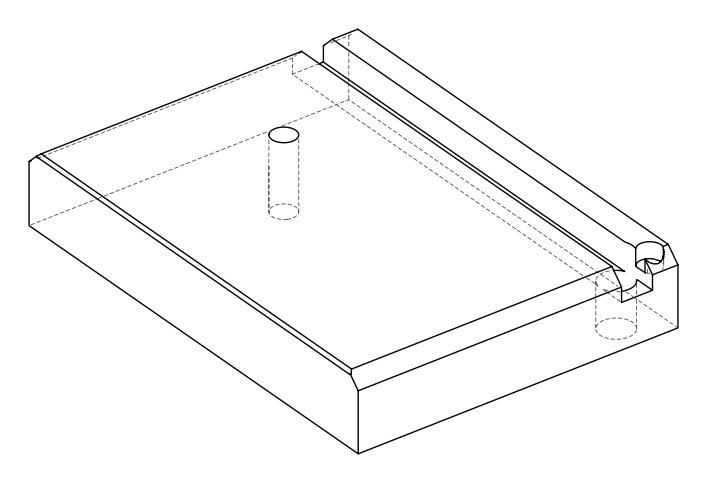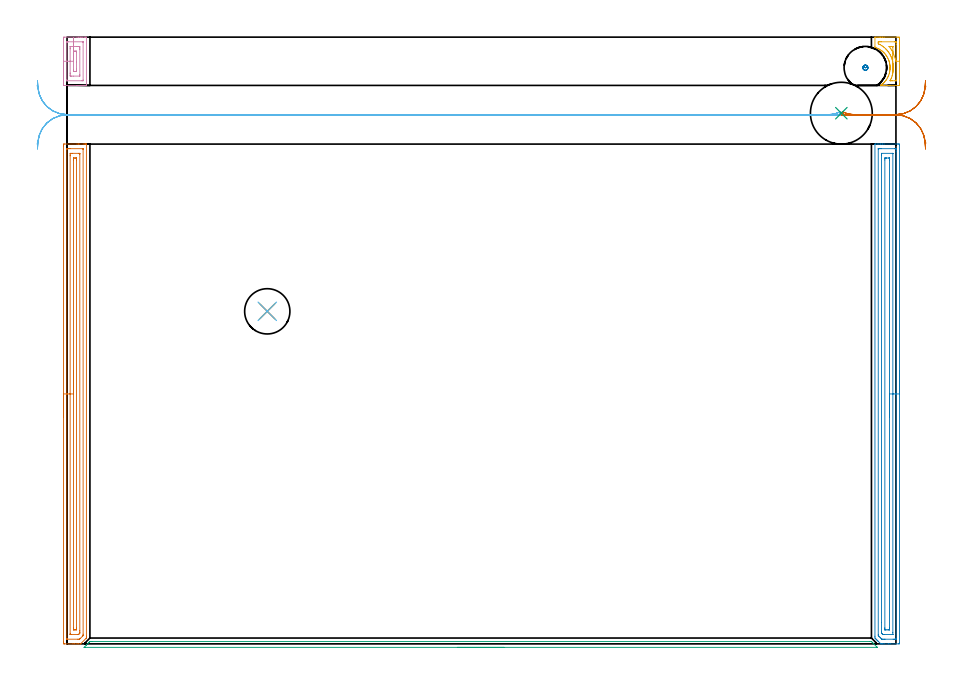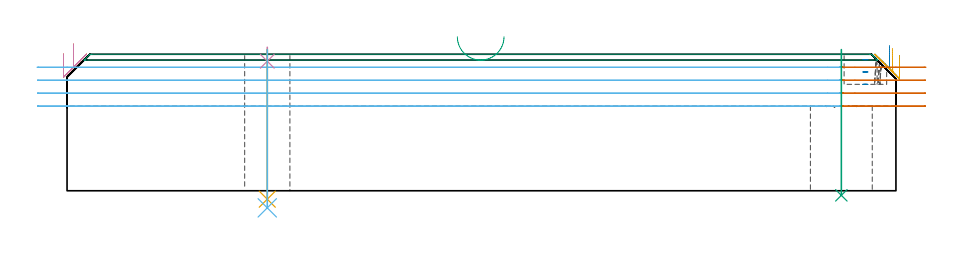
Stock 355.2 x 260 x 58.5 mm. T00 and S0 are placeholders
(PLAN: 12 operations, 6 tool changes, 26 min)
(1 AREA_MILL | FG_CHAMFER_SURFACE | UGT0205_001 | 7.05 min | 10567 mm3)
(2 AREA_MILL_1 | FG_CHAMFER_SURFACE_1 | UGT0205_001 | 7.08 min | 12140 mm3)
(3 AREA_MILL_2 | FG_CHAMFER_SURFACE_2 | UGT0205_001 | 2.86 min | 1052 mm3)
(4 AREA_MILL_3 | FG_CHAMFER_SURFACE_3 | UGT0205_001 | 0.87 min | 1274 mm3)
(5 AREA_MILL_4 | FG_CHAMFER_SURFACE_4 | UGT0205_001 | 0.7 min | 1475 mm3)
(6 MILL_RECTANGULAR_SLOT | SLOT_RECTANGULAR | UGT0201_107 | Follow Part, ap 6.25, ae 75% | 5.72 min | 190151 mm3)
(7 MILL_RECTANGULAR_SLOT_1 | SLOT_RECTANGULAR_1 | UGT0201_107 | Follow Part, ap 6.25, ae 75% | 0.79 min | 6830 mm3)
(8 MILL_BLIND_HOLE_FROM_SOLID_MATERIAL | STEP1POCKET | UGT0201_008 | Spiral | 0.13 min | 2994 mm3)
(9 INDEXABLE_INSERT_DRILL_THROUGH_HOLE_FROM_SOLID | STEP1HOLE | NXT0302_024 | 0.25 min | 20023 mm3)
(10 SPOT_DRILL | STEP1HOLE_1 | NXT0321_9005460120000 | 0.05 min | 186 mm3)
(11 DRILL_THROUGH_HOLE_INTO_CENTER | STEP1HOLE_1 | NXT0301_087 | 0.26 min | 5969 mm3)
(12 DRILL_TO_ENLARGE_THROUGH_HOLE | STEP1HOLE_1 | UGT0301_261 | 0.27 min | 11109 mm3)
(TOOL UGT0205_001 | Chamfer Mill 20 x 3 x 45 deg. | D20 FL50 Z2)
(TOOL UGT0201_107 | End Mill 25 mm | D25 FL25 Z2)
(TOOL UGT0201_008 | End Mill 16 mm | D16 FL32 Z4)
(TOOL NXT0302_024 | Index. Insert Drill 26.5mm [880-D2650L32-03] | D26.5 PA176 FL80 Z2)
(TOOL NXT0321_9005460120000 | NC Spot Drill, 142deg, 12mm, Carbide, Uncoated | D12 PA142 FL30 Z2)
(TOOL NXT0301_087 | Carbide Drill 11.6mm [860.1-1160-058A1-MM 2214] | D11.6 PA140 FL72 Z2)
(TOOL UGT0301_261 | Twist Drill 19.4 mm | D19.4 PA118 FL140 Z2)
(OP 1 AREA_MILL)
G17 G21 G94 G90
T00 M6
G54
G17 G0 G90 X-1.5 Y97.1 S1061 M3
G43 Z68.5 H0
Z58.7
G94 G1 Y97.138 Z57.828 F250.
Y97.252 Z56.964
Y97.441 Z56.112
Y97.703 Z55.28
Y98.037 Z54.474
Y98.44 Z53.7
Y98.908 Z52.964
Y99.44 Z52.272
Y100.029 Z51.629
Y100.672 Z51.04
Y101.364 Z50.508
Y102.1 Z50.04
Y102.874 Z49.637
Y103.68 Z49.303
Y104.512 Z49.041
Y105.364 Z48.852
Y106.228 Z48.738
Y107.1 Z48.7
Y213.205
X-1.499 Y213.611 Z48.701
X-1.494 Y214.091 Z48.703
X-1.491 Y214.191 Z48.706
X-1.018 Y214.2 Z49.179
X4.284 Z54.478
X4.882 Z55.08
X5.167 Z55.364
X6.934 Z57.129
X7.504 Z57.703
X7.818 Z58.017
X7.99 Z58.189
X8.288 Y214.193 Z58.479
X8.297 Y214.191 Z58.488
X8.3 Y214.056 Z58.5
Y3.263
X8.302 Y2.512 Z58.497
X8.299 Y2.502 Z58.495
X8.296 Y2.494 Z58.492
X8.264 Y2.463 Z58.462
X8.173 Y2.372 Z58.371
X5.945 Y0.144 Z56.142
X5.836 Y0.035 Z56.033
X5.799 Y0.01 Z55.996
X5.766 Y0. Z55.963
X4.854 Z55.053
X4.284 Z54.479
X3.115 Z53.312
X2.516 Z52.71
X-1.018 Y0.001 Z49.178
X-1.245 Y0.003 Z48.951
X-1.491 Y0.009 Z48.705
X-1.494 Y0.109 Z48.703
X-1.499 Y0.589 Z48.701
X-1.5 Y1.075 Z48.7
Y107.1
X-0.086 Z50.114
Y211.828
X-0.084 Y212.038 Z50.116
X-0.081 Y212.143 Z50.119
X-0.079 Y212.187 Z50.121
X0.012 Y212.19 Z50.212
X0.382 Y212.198 Z50.582
X0.749 Y212.2 Z50.949
X1.264 Z51.464
X6.566 Y212.199 Z56.766
X6.775 Y212.196 Z56.975
X6.868 Y212.191 Z57.068
X6.879 Y212.188 Z57.079
X6.881 Y212.175 Z57.081
X6.884 Y212.133 Z57.084
X6.885 Y212.048 Z57.085
X6.886 Y211.877 Z57.086
X6.885 Y4.155 Z57.085
X6.879 Y3.734 Z57.079
X6.872 Y3.533 Z57.072
X6.771 Y3.428 Z56.971
X6.612 Y3.263 Z56.812
X5.721 Y2.372 Z55.921
X5.44 Y2.097 Z55.64
X5.349 Y2.011 Z55.549
X5.167 Y2.007 Z55.367
X4.651 Y2.001 Z54.851
X0.234 Z50.434
X0.025 Y2.004 Z50.225
X-0.068 Y2.009 Z50.132
X-0.079 Y2.012 Z50.121
X-0.081 Y2.025 Z50.119
X-0.084 Y2.067 Z50.116
X-0.085 Y2.152 Z50.115
X-0.086 Y2.323 Z50.114
Y107.1
X1.328 Z51.528
X1.329 Y209.154 Z51.529
Y209.46
X1.334 Y210.045 Z51.534
X1.336 Y210.189 Z51.536
X1.483 Y210.197 Z51.683
X1.633 Y210.198 Z51.833
X2.363 Y210.2 Z52.563
X5.014 Z55.214
X5.167 Y210.199 Z55.367
X5.32 Y210.197 Z55.52
X5.422 Y210.193 Z55.622
X5.457 Y210.19 Z55.657
X5.465 Y210.18 Z55.665
X5.467 Y210.147 Z55.667
X5.469 Y210.045 Z55.669
X5.471 Y209.739 Z55.671
Y5.63
X5.47 Y5.046 Z55.67
X5.468 Y4.742 Z55.668
X5.464 Y4.638 Z55.664
X5.459 Y4.57 Z55.659
X5.111 Y4.211 Z55.311
X5.053 Y4.155 Z55.253
X4.894 Y4.01 Z55.094
X4.59 Y4.003 Z54.79
X4.436 Y4.001 Z54.636
X1.633 Y4. Z51.833
X1.48 Y4.002 Z51.68
X1.378 Y4.007 Z51.578
X1.343 Y4.01 Z51.543
X1.335 Y4.02 Z51.535
X1.333 Y4.053 Z51.533
X1.331 Y4.155 Z51.531
X1.329 Y4.461 Z51.529
X1.328 Y107.1 Z51.528
X2.743 Z52.943
Y207.372
X2.744 Y208.033 Z52.944
X2.747 Y208.129 Z52.947
X2.749 Y208.179 Z52.949
X2.785 Y208.19 Z52.985
X2.989 Y208.195 Z53.189
X3.4 Y208.2 Z53.6
X3.462 Z53.662
X3.828 Y208.197 Z54.028
X4.01 Y208.193 Z54.21
X4.05 Y208.19 Z54.25
X4.053 Y208.16 Z54.253
X4.055 Y208.106 Z54.255
X4.057 Y207.6 Z54.257
Y207.372
Y6.828
X4.056 Y6.167 Z54.256
X4.053 Y6.071 Z54.253
X4.051 Y6.021 Z54.251
X4.015 Y6.01 Z54.215
X3.811 Y6.005 Z54.011
X3.4 Y6. Z53.6
X3.338 Z53.538
X2.972 Y6.003 Z53.172
X2.79 Y6.007 Z52.99
X2.75 Y6.01 Z52.95
X2.747 Y6.04 Z52.947
X2.745 Y6.094 Z52.945
X2.743 Y6.6 Z52.943
Y6.828
Y107.1
Y107.972 Z52.981
Y108.836 Z53.095
Y109.688 Z53.283
Y110.52 Z53.546
Y111.326 Z53.88
Y112.1 Z54.282
Y112.836 Z54.751
Y113.528 Z55.282
Y114.171 Z55.872
Y114.76 Z56.515
Y115.292 Z57.207
Y115.76 Z57.943
Y116.163 Z58.716
Y116.497 Z59.522
Y116.759 Z60.354
Y116.948 Z61.206
Y117.062 Z62.071
Y117.1 Z62.943
G0 Z68.5
M5
M2
(OP 2 AREA_MILL_1)
G17 G21 G94 G90
T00 M6
G54
G17 G0 G90 X356.7 Y117.1 S1061 M3
G43 Z68.5 H0
Z58.
G94 G1 Y117.062 Z57.128 F250.
Y116.948 Z56.264
Y116.759 Z55.412
Y116.497 Z54.58
Y116.163 Z53.774
Y115.76 Z53.
Y115.291 Z52.264
Y114.76 Z51.572
Y114.171 Z50.929
Y113.528 Z50.34
Y112.836 Z49.809
Y112.1 Z49.34
Y111.326 Z48.937
Y110.52 Z48.603
Y109.688 Z48.341
Y108.836 Z48.152
Y107.972 Z48.038
Y107.1 Z48.
X356.699 Y0.589 Z48.001
X356.696 Y0.172 Z48.002
X356.691 Y0.01 Z48.006
X356.284 Y0. Z48.413
X352.768 Z51.926
X352.173 Z52.524
X351.889 Z52.807
X350.132 Z54.563
X349.565 Z55.134
X349.253 Z55.446
X349.018 Z55.681
X348.689 Y0.01 Z56.004
X348.637 Y0.061 Z56.058
X348.555 Y0.144 Z56.143
X347.664 Y1.035 Z57.034
X347.495 Y1.202 Z57.2
X347.33 Y1.368 Z57.367
X347.218 Y1.481 Z57.48
X347.055 Y1.642 Z57.639
X346.897 Y1.802 Z57.801
X346.773 Y1.926 Z57.925
X346.616 Y2.082 Z58.079
X346.476 Y2.223 Z58.222
X346.328 Y2.372 Z58.37
X346.205 Y2.496 Z58.491
X346.2 Y3.263 Z58.5
Y214.056
X346.206 Y214.19 Z58.493
X346.468 Y214.2 Z58.231
X347.183 Z57.516
X347.807 Z56.892
X348.374 Z56.322
X348.657 Z56.04
X349.253 Z55.444
X349.536 Z55.161
X350.132 Z54.563
X355.986 Z48.711
X356.284 Y214.197 Z48.413
X356.691 Y214.19 Z48.006
X356.696 Y214.028 Z48.002
X356.699 Y213.611 Z48.001
X356.7 Y107.1 Z48.
X355.286 Z49.414
X355.285 Y2.179 Z49.415
X355.284 Y2.083 Z49.416
X355.282 Y2.036 Z49.418
X355.28 Y2.019 Z49.42
X355.259 Y2.01 Z49.441
X354.891 Y2.002 Z49.809
X354.526 Y2.001 Z50.174
X354.014 Y2. Z50.686
X350.498 Z54.202
X350.132 Y2.001 Z54.568
X349.617 Y2.003 Z55.083
X349.253 Y2.01 Z55.447
X349.138 Y2.024 Z55.562
X349.019 Y2.138 Z55.681
X348.779 Y2.372 Z55.921
X348.374 Y2.777 Z56.326
X347.89 Y3.263 Z56.81
X347.725 Y3.437 Z56.975
X347.621 Y3.557 Z57.079
X347.619 Y3.649 Z57.081
X347.615 Y4.033 Z57.085
Y212.021
X347.616 Y212.117 Z57.084
X347.619 Y212.164 Z57.081
X347.62 Y212.181 Z57.08
X347.641 Y212.19 Z57.059
X348.009 Y212.198 Z56.691
X348.374 Y212.199 Z56.326
X348.886 Y212.2 Z55.814
X354.526 Y212.199 Z50.174
X355.042 Y212.196 Z49.658
X355.208 Y212.19 Z49.492
X355.279 Y212.168 Z49.421
X355.284 Y211.951 Z49.416
X355.285 Y211.828 Z49.415
X355.286 Y211.058 Z49.414
Y107.1
X353.872 Z50.828
Y4.818
X353.871 Y4.155 Z50.829
X353.869 Y4.041 Z50.831
X353.866 Y4.015 Z50.834
X353.864 Y4.01 Z50.836
X353.85 Y4.006 Z50.85
X353.799 Y4.001 Z50.901
X350.132 Z54.568
X349.979 Y4.002 Z54.721
X349.675 Y4.009 Z55.025
X349.598 Y4.013 Z55.102
X349.577 Y4.03 Z55.123
X349.533 Y4.07 Z55.167
X349.445 Y4.155 Z55.255
X349.253 Y4.349 Z55.447
X349.083 Y4.525 Z55.617
X349.043 Y4.568 Z55.657
X349.035 Y4.668 Z55.665
X349.032 Y4.819 Z55.668
X349.029 Y5.046 Z55.671
X349.028 Y9.116 Z55.672
X349.029 Y209.381 Z55.671
Y210.045
X349.031 Y210.159 Z55.669
X349.034 Y210.185 Z55.666
X349.036 Y210.19 Z55.664
X349.05 Y210.194 Z55.65
X349.101 Y210.199 Z55.599
X353.647 Z51.053
X353.8 Y210.197 Z50.9
X353.843 Y210.194 Z50.857
X353.864 Y210.19 Z50.836
X353.866 Y210.18 Z50.834
X353.869 Y210.121 Z50.831
X353.871 Y210.045 Z50.829
X353.872 Y107.1 Z50.828
X352.457 Z52.243
Y6.828
X352.454 Y6.256 Z52.246
X352.45 Y6.062 Z52.25
X352.445 Y6.01 Z52.255
X352.4 Y6.007 Z52.3
X352.298 Y6.004 Z52.402
X351.889 Y6. Z52.811
X351.827 Z52.873
X350.949 Z53.751
X350.596 Y6.001 Z54.104
X350.507 Y6.003 Z54.193
X350.464 Y6.008 Z54.236
X350.449 Y6.011 Z54.251
X350.448 Y6.023 Z54.252
X350.445 Y6.113 Z54.255
X350.443 Y6.513 Z54.257
Y6.828
Y207.372
X350.446 Y207.944 Z54.254
X350.45 Y208.138 Z54.25
X350.455 Y208.19 Z54.245
X350.5 Y208.193 Z54.2
X350.602 Y208.196 Z54.098
X351.011 Y208.2 Z53.689
X351.073 Z53.627
X351.951 Z52.749
X352.304 Y208.199 Z52.396
X352.393 Y208.197 Z52.307
X352.436 Y208.192 Z52.264
X352.451 Y208.189 Z52.249
X352.452 Y208.177 Z52.248
X352.455 Y208.087 Z52.245
X352.457 Y207.687 Z52.243
Y207.372
Y107.1
Y106.228 Z52.281
Y105.363 Z52.395
Y104.512 Z52.583
Y103.68 Z52.846
Y102.874 Z53.18
Y102.1 Z53.582
Y101.364 Z54.051
Y100.672 Z54.582
Y100.029 Z55.172
Y99.44 Z55.815
Y98.908 Z56.507
Y98.44 Z57.243
Y98.037 Z58.016
Y97.703 Z58.822
Y97.441 Z59.654
Y97.252 Z60.506
Y97.138 Z61.371
Y97.1 Z62.243
G0 Z68.5
M5
M2
(OP 3 AREA_MILL_2)
G17 G21 G94 G90
T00 M6
G54
G17 G0 G90 X187.25 Y-1.5 S1061 M3
G43 Z68.5 H0
Z66.
G94 G1 X187.212 Z65.128 F250.
X187.098 Z64.264
X186.909 Z63.412
X186.647 Z62.58
X186.313 Z61.774
X185.91 Z61.
X185.442 Z60.264
X184.91 Z59.572
X184.321 Z58.929
X183.678 Z58.34
X182.986 Z57.808
X182.25 Z57.34
X181.476 Z56.937
X180.67 Z56.603
X179.838 Z56.341
X178.986 Z56.152
X178.122 Z56.038
X177.25 Z56.
X7.79
X7.474 Y-1.498 Z56.002
X7.322 Y-1.494 Z56.005
X7.308 Y-1.492 Z56.006
X8.257 Y-0.542 Z56.956
X8.368 Y-0.43 Z57.066
X9.261 Y0.462 Z57.96
X9.424 Y0.626 Z58.121
X9.708 Y0.907 Z58.405
X9.798 Y0.994 Z58.492
X10.602 Y1. Z58.5
X343.898
X344.702 Y0.994 Z58.492
X344.792 Y0.907 Z58.405
X345.074 Y0.626 Z58.126
X345.122 Y0.578 Z58.078
X345.388 Y0.313 Z57.812
X345.514 Y0.188 Z57.684
X345.859 Y-0.158 Z57.341
X347.076 Y-1.375 Z56.124
X347.175 Y-1.478 Z56.02
X347.183 Y-1.494 Z56.003
X347.175 Y-1.499 Z55.999
X177.25 Y-1.5 Z56.
X176.378 Z56.038
X175.514 Z56.152
X174.662 Z56.341
X173.83 Z56.603
X173.024 Z56.937
X172.25 Z57.34
X171.514 Z57.808
X170.822 Z58.34
X170.179 Z58.929
X169.59 Z59.572
X169.058 Z60.264
X168.59 Z61.
X168.187 Z61.774
X167.853 Z62.58
X167.591 Z63.412
X167.402 Z64.264
X167.288 Z65.128
X167.25 Z66.
G0 Z68.5
M5
M2
(OP 4 AREA_MILL_3)
G17 G21 G94 G90
T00 M6
G54
G17 G0 G90 X-1.5 Y239.65 S1061 M3
G43 Z68.5 H0
Z58.7
G94 G1 Y239.688 Z57.828 F250.
Y239.802 Z56.964
Y239.991 Z56.112
Y240.253 Z55.28
Y240.587 Z54.474
Y240.99 Z53.7
Y241.458 Z52.964
Y241.99 Z52.272
Y242.579 Z51.629
Y243.222 Z51.04
Y243.914 Z50.509
Y244.65 Z50.04
Y245.424 Z49.637
Y246.23 Z49.303
Y247.062 Z49.041
Y247.914 Z48.852
Y248.778 Z48.738
Y249.65 Z48.7
Y259.031
X-1.499 Y259.435 Z48.701
X-1.494 Y259.914 Z48.703
X-1.491 Y259.992 Z48.705
X-1.018 Y260. Z49.179
X4.284 Z54.478
X4.929 Z55.126
X5.167 Z55.364
X5.812 Z56.009
X6.051 Z56.247
X6.528 Z56.727
X7.341 Z57.54
X7.818 Z58.017
X8.041 Y259.999 Z58.24
X8.294 Y259.99 Z58.492
X8.3 Y259.88 Z58.5
Y239.42
X8.294 Y239.31 Z58.492
X8.04 Y239.3 Z58.238
X7.341 Z57.54
X6.528 Z56.727
X6.051 Z56.247
X5.812 Z56.009
X5.167 Z55.364
X4.929 Z55.126
X4.284 Z54.478
X-1.247 Z48.95
X-1.342 Y239.302 Z48.854
X-1.491 Y239.31 Z48.705
X-1.499 Y239.459 Z48.699
X-1.5 Y239.865 Z48.7
Y249.65
X-0.086 Z50.114
Y257.656
X-0.083 Y257.866 Z50.117
X-0.081 Y257.97 Z50.119
X-0.079 Y257.988 Z50.121
X-0.032 Y257.992 Z50.168
X0.066 Y257.996 Z50.266
X0.408 Y258. Z50.608
X6.593 Y257.999 Z56.793
X6.781 Y257.995 Z56.981
X6.854 Y257.991 Z57.054
X6.879 Y257.988 Z57.079
X6.881 Y257.955 Z57.081
X6.883 Y257.872 Z57.083
X6.886 Y257.705 Z57.086
Y257.656
X6.885 Y241.644 Z57.085
X6.883 Y241.434 Z57.083
X6.881 Y241.33 Z57.081
X6.879 Y241.312 Z57.079
X6.832 Y241.308 Z57.032
X6.734 Y241.304 Z56.934
X6.392 Y241.3 Z56.592
X0.207 Y241.301 Z50.407
X0.019 Y241.305 Z50.219
X-0.054 Y241.309 Z50.146
X-0.079 Y241.312 Z50.121
X-0.081 Y241.345 Z50.119
X-0.084 Y241.428 Z50.116
X-0.086 Y241.595 Z50.114
Y241.644
Y249.65
X1.328 Z51.528
X1.329 Y254.987 Z51.529
Y255.293
X1.331 Y255.877 Z51.531
X1.333 Y255.953 Z51.533
X1.335 Y255.983 Z51.535
X1.389 Y255.99 Z51.589
X1.512 Y255.998 Z51.712
X4.161 Y256. Z54.361
X5.046 Y255.999 Z55.246
X5.167 Y255.996 Z55.367
X5.289 Y255.99 Z55.489
X5.465 Y255.97 Z55.665
X5.467 Y255.877 Z55.667
X5.47 Y255.572 Z55.67
X5.471 Y254.987 Z55.671
Y254.681
Y244.007
X5.469 Y243.423 Z55.669
X5.467 Y243.347 Z55.667
X5.465 Y243.317 Z55.665
X5.411 Y243.31 Z55.611
X5.288 Y243.302 Z55.488
X2.639 Y243.3 Z52.839
X1.754 Y243.301 Z51.954
X1.633 Y243.304 Z51.833
X1.511 Y243.31 Z51.711
X1.335 Y243.33 Z51.535
X1.333 Y243.423 Z51.533
X1.33 Y243.728 Z51.53
X1.329 Y244.313 Z51.529
X1.328 Y244.619 Z51.528
Y249.65
X2.743 Z52.943
Y252.98
Y253.208
X2.745 Y253.868 Z52.945
X2.748 Y253.964 Z52.948
X2.749 Y253.985 Z52.949
X2.762 Y253.99 Z52.962
X2.81 Y253.994 Z53.01
X3.007 Y253.998 Z53.207
X3.4 Y254. Z53.6
X3.497 Z53.697
X3.825 Y253.994 Z54.025
X3.989 Y253.99 Z54.189
X4.05 Y253.978 Z54.25
X4.052 Y253.927 Z54.252
X4.056 Y253.437 Z54.256
X4.057 Y249.433 Z54.257
Y246.32
Y246.092
X4.055 Y245.432 Z54.255
X4.052 Y245.337 Z54.252
X4.051 Y245.315 Z54.251
X4.038 Y245.31 Z54.238
X3.99 Y245.306 Z54.19
X3.793 Y245.302 Z53.993
X3.4 Y245.3 Z53.6
X3.303 Z53.503
X2.975 Y245.306 Z53.175
X2.811 Y245.31 Z53.011
X2.749 Y245.322 Z52.949
X2.748 Y245.372 Z52.948
X2.744 Y245.863 Z52.944
X2.743 Y249.65 Z52.943
Y250.522 Z52.981
Y251.386 Z53.095
Y252.238 Z53.283
Y253.07 Z53.546
Y253.876 Z53.88
Y254.65 Z54.282
Y255.386 Z54.751
Y256.078 Z55.282
Y256.721 Z55.872
Y257.31 Z56.515
Y257.842 Z57.207
Y258.31 Z57.943
Y258.713 Z58.717
Y259.047 Z59.523
Y259.309 Z60.355
Y259.498 Z61.206
Y259.612 Z62.071
Y259.65 Z62.943
G0 Z68.5
M5
M2
(OP 5 AREA_MILL_4)
G17 G21 G94 G90
T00 M6
G54
G17 G0 G90 X356.7 Y259.65 S1061 M3
G43 Z68.5 H0
Z58.
G94 G1 Y259.612 Z57.128 F250.
Y259.498 Z56.264
Y259.309 Z55.412
Y259.047 Z54.58
Y258.713 Z53.774
Y258.31 Z53.
Y257.842 Z52.264
Y257.31 Z51.572
Y256.721 Z50.929
Y256.078 Z50.34
Y255.386 Z49.809
Y254.65 Z49.34
Y253.876 Z48.937
Y253.07 Z48.603
Y252.238 Z48.341
Y251.386 Z48.152
Y250.522 Z48.038
Y249.65 Z48.
Y239.865
X356.694 Y239.391 Z48.003
X356.691 Y239.31 Z48.005
X356.605 Y239.3 Z48.092
X352.768 Z51.926
X352.127 Z52.571
X351.889 Z52.808
X350.132 Z54.564
X349.657 Z55.042
X349.103 Z55.596
X348.994 Z55.703
X348.941 Y239.304 Z55.755
X348.661 Y239.333 Z56.03
X348.718 Y239.38 Z55.978
X348.777 Y239.42 Z55.921
X348.926 Y239.523 Z55.772
X349.097 Y239.653 Z55.602
X349.183 Y239.717 Z55.515
X349.42 Y239.909 Z55.278
X349.513 Y239.987 Z55.186
X349.7 Y240.161 Z55.
X349.936 Y240.382 Z54.763
X350.302 Y240.754 Z54.393
X350.342 Y240.794 Z54.354
X350.386 Y240.842 Z54.312
X350.726 Y241.256 Z53.972
X350.935 Y241.53 Z53.764
X351.049 Y241.68 Z53.65
X351.261 Y241.994 Z53.439
X351.592 Y242.566 Z53.106
X351.814 Y243.006 Z52.883
X351.889 Y243.17 Z52.81
X351.933 Y243.267 Z52.766
X352.002 Y243.423 Z52.694
X352.015 Y243.451 Z52.682
X352.134 Y243.751 Z52.565
X352.322 Y244.337 Z52.376
X352.44 Y244.778 Z52.256
X352.475 Y244.938 Z52.223
X352.501 Y245.059 Z52.198
X352.531 Y245.202 Z52.165
X352.535 Y245.222 Z52.161
X352.606 Y245.664 Z52.089
X352.652 Y246.092 Z52.038
X352.654 Y246.108 Z52.036
X352.663 Y246.251 Z52.027
X352.674 Y246.428 Z52.016
X352.684 Y246.55 Z52.011
X352.685 Y246.598
X352.686 Y246.656 Z52.01
X352.687 Y246.855 Z52.004
X352.69 Y246.965 Z52.002
X352.688 Y246.981 Z51.997
X352.687 Y247.089 Z52.006
X352.678 Y247.38 Z52.019
X352.676 Y247.436 Z52.021
X352.638 Y247.871 Z52.056
X352.637 Y247.879 Z52.057
X352.579 Y248.322 Z52.118
X352.567 Y248.391 Z52.13
X352.498 Y248.764 Z52.198
X352.394 Y249.209 Z52.304
X352.329 Y249.428 Z52.364
X352.265 Y249.65 Z52.428
X352.144 Y250.023 Z52.555
X352.134 Y250.053 Z52.565
X352.118 Y250.095 Z52.582
X352.038 Y250.296 Z52.661
X351.937 Y250.536 Z52.761
X351.723 Y250.981 Z52.974
X351.637 Y251.146 Z53.063
X351.49 Y251.421 Z53.209
X351.261 Y251.804 Z53.439
X351.092 Y252.058 Z53.607
X351.011 Y252.173 Z53.688
X350.917 Y252.307 Z53.783
X350.791 Y252.467 Z53.909
X350.718 Y252.559 Z53.979
X350.674 Y252.615 Z54.024
X350.657 Y252.637 Z54.042
X350.435 Y252.901 Z54.265
X350.387 Y252.958 Z54.313
X350.17 Y253.192 Z54.53
X350.075 Y253.285 Z54.625
X349.846 Y253.508 Z54.852
X349.692 Y253.647 Z55.004
X349.523 Y253.801 Z55.176
X349.513 Y253.811 Z55.186
X349.391 Y253.911 Z55.308
X349.253 Y254.024 Z55.443
X349.188 Y254.078 Z55.51
X348.639 Y254.466 Z56.06
X348.23 Y254.724 Z56.469
X348.056 Y254.823 Z56.643
X347.934 Y254.891 Z56.761
X347.764 Y254.988 Z56.933
X347.495 Y255.115 Z57.201
X347.33 Y255.192 Z57.367
X346.891 Y255.377 Z57.807
X346.485 Y255.527 Z58.213
X346.204 Y255.629 Z58.49
X346.2 Y255.877 Z58.5
Y259.88
X346.206 Y259.99 Z58.492
X346.425 Y260. Z58.274
X347.091 Z57.608
X347.899 Z56.8
X348.374 Z56.322
X348.611 Z56.086
X349.253 Z55.444
X349.49 Z55.207
X350.132 Z54.562
X355.726 Z48.97
X356.284 Y259.995 Z48.413
X356.691 Y259.99 Z48.005
X356.695 Y259.851 Z48.003
X356.699 Y259.435 Z48.001
X356.7 Y259.014 Z48.
Y249.65
X355.286 Z49.414
X355.285 Y241.644 Z49.415
X355.284 Y241.452 Z49.416
X355.281 Y241.356 Z49.419
X355.279 Y241.317 Z49.421
X355.206 Y241.31 Z49.494
X354.864 Y241.302 Z49.836
X353.647 Y241.3 Z51.053
X353.108 Z51.592
X352.876 Y241.302 Z51.824
X352.768 Y241.306 Z51.932
X352.728 Y241.31 Z51.972
X352.706 Y241.318 Z51.994
X352.721 Y241.354 Z51.979
X352.736 Y241.385 Z51.964
X352.863 Y241.644 Z51.837
X353.114 Y242.184 Z51.586
X353.267 Y242.534 Z51.433
X353.332 Y242.693 Z51.368
X353.374 Y242.81 Z51.326
X353.582 Y243.423 Z51.118
X353.591 Y243.451 Z51.109
X353.647 Y243.64 Z51.053
X353.783 Y244.175 Z50.917
X353.812 Y244.313 Z50.888
X353.931 Y244.915 Z50.769
X353.977 Y245.202 Z50.723
X354.037 Y245.697 Z50.663
X354.071 Y246.092 Z50.629
X354.094 Y246.529 Z50.606
X354.102 Y246.981 Z50.598
X354.087 Y247.426 Z50.613
X354.058 Y247.871 Z50.642
X354.003 Y248.401 Z50.697
X353.953 Y248.76 Z50.747
X353.816 Y249.479 Z50.884
X353.776 Y249.65 Z50.924
X353.647 Y250.152 Z51.053
X353.528 Y250.54 Z51.172
X353.33 Y251.108 Z51.37
X353.199 Y251.429 Z51.501
X353.075 Y251.71 Z51.625
X352.798 Y252.288 Z51.902
X352.782 Y252.319 Z51.918
X352.768 Y252.344 Z51.932
X352.455 Y252.89 Z52.245
X352.259 Y253.208 Z52.441
X351.889 Y253.745 Z52.811
X351.613 Y254.098 Z53.087
X351.337 Y254.428 Z53.363
X351.011 Y254.788 Z53.689
X350.809 Y254.987 Z53.891
X350.132 Y255.604 Z54.568
X349.792 Y255.877 Z54.908
X349.253 Y256.257 Z55.447
X348.428 Y256.766 Z56.272
X348.374 Y256.798 Z56.326
X348.304 Y256.837 Z56.396
X347.826 Y257.066 Z56.874
X347.756 Y257.101 Z56.944
X347.678 Y257.14 Z57.022
X347.621 Y257.171 Z57.079
X347.62 Y257.206 Z57.08
X347.615 Y257.534 Z57.085
Y257.656
X347.616 Y257.848 Z57.084
X347.619 Y257.944 Z57.081
X347.621 Y257.983 Z57.079
X347.694 Y257.99 Z57.006
X348.036 Y257.998 Z56.664
X348.374 Y257.999 Z56.326
X348.913 Y258. Z55.787
X354.526 Y257.999 Z50.174
X355.068 Y257.997 Z49.632
X355.214 Y257.99 Z49.486
X355.279 Y257.981 Z49.421
X355.283 Y257.779 Z49.417
X355.285 Y257.656 Z49.415
X355.286 Y256.887 Z49.414
Y249.65
X353.865 Y253.669 Z50.835
X353.647 Y254.006 Z51.053
X353.591 Y254.098 Z51.109
X353.507 Y254.24 Z51.193
X353.008 Y254.987 Z51.692
X352.768 Y255.318 Z51.932
X352.234 Y255.991 Z52.466
X352.242 Y255.994 Z52.458
X352.404 Y255.997 Z52.296
X352.647 Y256. Z52.053
X352.768 Z51.932
X353.526 Z51.174
X353.647 Y255.999 Z51.053
X353.769 Y255.996 Z50.931
X353.849 Y255.99 Z50.851
X353.866 Y255.987 Z50.834
X353.868 Y255.978 Z50.832
X353.87 Y255.952 Z50.83
X353.871 Y255.877 Z50.829
Y255.65
X353.87 Y254.098 Z50.83
X353.869 Y253.874 Z50.831
X353.865 Y253.669 Z50.835
X353.849 Y252.799 Z50.889
X353.833 Y251.936 Z51.019
X353.818 Y251.088 Z51.223
X353.802 Y250.261 Z51.501
X353.788 Y249.462 Z51.849
X353.774 Y248.696 Z52.266
X353.76 Y247.969 Z52.748
X353.748 Y247.287 Z53.292
X353.736 Y246.654 Z53.893
X353.726 Y246.077 Z54.547
X353.716 Y245.559 Z55.249
X353.708 Y245.104 Z55.993
X353.701 Y244.715 Z56.774
X353.695 Y244.396 Z57.586
X353.691 Y244.149 Z58.423
X353.687 Y243.976 Z59.278
X353.686 Y243.878 Z60.144
X353.685 Y243.856 Z61.017
G0 Z68.5
M5
M2
(OP 6 MILL_RECTANGULAR_SLOT)
G17 G21 G94 G90
T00 M6
G54
G17 G0 G90 X-12.855 Y214.119 S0 M3
G43 Z68.5 H0
Z52.95
G94 G1 X-12.173 Y217.041 F250.
G2 X0. Y226.7 R12.5 F500.
G1 X331.193
X331.612 Y226.663
X331.615 Y226.673
G2 X331.368 Y228.013 R0.75
G1 X331.363 Y228.022
G2 X325.973 Y226.8 R12.5
G1 X0.
G2 X-12.171 Y236.45 R12.5
G1 X-12.855 Y239.371 F250.
G0 X-12.678 Y212.073 Z47.4
G1 X-12.47 Y215.066
G2 X0. Y226.7 R12.5 F500.
G1 X331.193
X331.612 Y226.663
X331.615 Y226.673
G2 X331.368 Y228.013 R0.75
G1 X331.363 Y228.022
G2 X325.973 Y226.8 R12.5
G1 X0.
G2 X-12.47 Y238.434 R12.5
G1 X-12.678 Y241.427 F250.
G0 Y212.073 Z41.85
G1 X-12.47 Y215.066
G2 X0. Y226.7 R12.5 F500.
G1 X331.193
X331.612 Y226.663
X331.615 Y226.673
G2 X331.368 Y228.013 R0.75
G1 X331.363 Y228.022
G2 X325.973 Y226.8 R12.5
G1 X0.
G2 X-12.47 Y238.434 R12.5
G1 X-12.678 Y241.427 F250.
G0 Y212.073 Z36.3
G1 X-12.47 Y215.066
G2 X0. Y226.7 R12.5 F500.
G1 X331.193
X331.612 Y226.663
X331.615 Y226.673
G2 X331.368 Y228.013 R0.75
G1 X331.363 Y228.022
G2 X325.973 Y226.8 R12.5
G1 X0.
G2 X-12.47 Y238.434 R12.5
G1 X-12.678 Y241.427 F250.
G0 Z68.5
M5
M2
(OP 7 MILL_RECTANGULAR_SLOT_1)
G17 G21 G94 G90
T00 M6
G54
G17 G0 G90 X368.051 Y238.998 S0 M3
G43 Z68.5 H0
Z52.95
G94 G1 X367.283 Y236.098 F250.
G2 X355.2 Y226.8 R12.5 F500.
G1 X337.627
G2 X332.237 Y228.022 R12.5
G1 X332.232 Y228.013
G2 X331.985 Y226.673 R0.75
G1 X331.988 Y226.663
X332.407 Y226.7
X355.2
G2 X367.285 Y217.395 R12.5
G1 X368.052 Y214.494 F250.
G0 X367.878 Y241.427 Z47.4
G1 X367.67 Y238.434
G2 X355.2 Y226.8 R12.5 F500.
G1 X337.627
G2 X332.237 Y228.022 R12.5
G1 X332.232 Y228.013
G2 X331.985 Y226.673 R0.75
G1 X331.988 Y226.663
X332.407 Y226.7
X355.2
G2 X367.67 Y215.066 R12.5
G1 X367.878 Y212.073 F250.
G0 Y241.427 Z41.85
G1 X367.67 Y238.434
G2 X355.2 Y226.8 R12.5 F500.
G1 X337.627
G2 X332.237 Y228.022 R12.5
G1 X332.232 Y228.013
G2 X331.985 Y226.673 R0.75
G1 X331.988 Y226.663
X332.407 Y226.7
X355.2
G2 X367.67 Y215.066 R12.5
G1 X367.878 Y212.073 F250.
G0 Y241.427 Z36.3
G1 X367.67 Y238.434
G2 X355.2 Y226.8 R12.5 F500.
G1 X337.627
G2 X332.237 Y228.022 R12.5
G1 X332.232 Y228.013
G2 X331.985 Y226.673 R0.75
G1 X331.988 Y226.663
X332.407 Y226.7
X355.2
G2 X367.67 Y215.066 R12.5
G1 X367.878 Y212.073 F250.
G0 Z68.5
M5
M2
(OP 8 MILL_BLIND_HOLE_FROM_SOLID_MATERIAL)
G17 G21 G94 G90
T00 M6
G54
G17 G0 G90 X342.1 Y246.9 S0 M3
G43 Z68.5 H0
Z56.2
G94 G3 X342.65 Y247.45 R0.55 F250.
X342.1 Y248. R0.55
X341. Y246.9 R1.1
X342.1 Y248. R-1.1
X341.55 Y247.45 R0.55
X342.1 Y246.9 R0.55
G0 Z50.9
G3 X342.65 Y247.45 R0.55
X342.1 Y248. R0.55
X341. Y246.9 R1.1
X342.1 Y248. R-1.1
X341.55 Y247.45 R0.55
X342.1 Y246.9 R0.55
G0 Z45.6
G3 X342.65 Y247.45 R0.55
X342.1 Y248. R0.55
X341. Y246.9 R1.1
X342.1 Y248. R-1.1
X341.55 Y247.45 R0.55
X342.1 Y246.9 R0.55
G0 Z68.5
M5
M2
(OP 9 INDEXABLE_INSERT_DRILL_THROUGH_HOLE_FROM_SOLID)
G17 G21 G94 G90
T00 M6
G54
G17 G0 G90 X331.8 Y227.4 S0 M3
G43 Z68.5 H1
G94 G81 G98 Z-1.963 F250. R60.5
G80
M5
M2
(OP 10 SPOT_DRILL)
G17 G21 G94 G90
T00 M6
G54
G17 G0 G90 X85.8 Y142.5 S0 M3
G43 Z68.5 H0
G94 G81 G98 Z55.5 F250. R61.5
G80
M5
M2
(OP 11 DRILL_THROUGH_HOLE_INTO_CENTER)
G17 G21 G94 G90
T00 M6
G54
G17 G0 G90 X85.8 Y142.5 S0 M3
G43 Z68.5 H1
G94 G73 G98 Z-3.611 F250. Q10.352 R60.5
G80
M5
M2
(OP 12 DRILL_TO_ENLARGE_THROUGH_HOLE)
G17 G21 G94 G90
T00 M6
G54
G17 G0 G90 X85.8 Y142.5 S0 M3
G43 Z68.5 H0
G94 G73 G98 Z-7.328 F250. Q16.457 R60.5
G80
M5
M2
